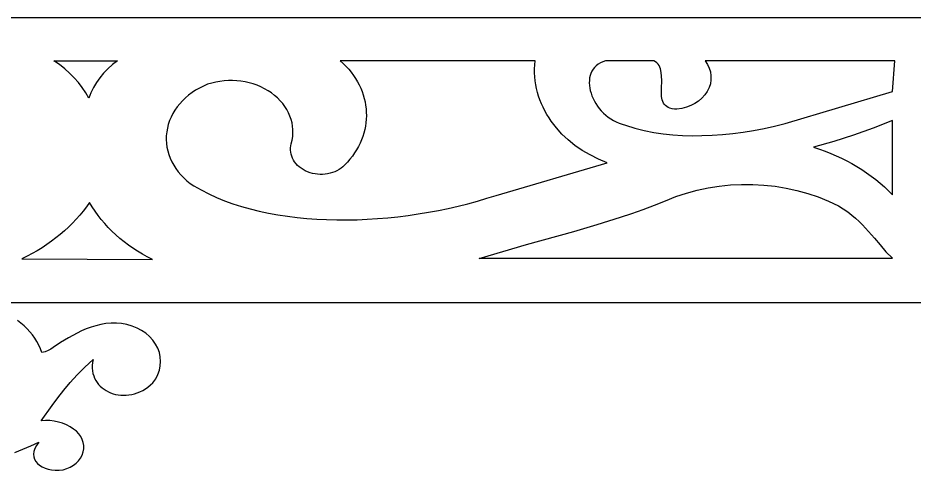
# Model space of a CAD drawing. Header units: millimetres. Extents: x -773 to -473, y -1647 to -1542.
# Drawn here: x -703.6 to -624.2, y -1582.1 to -1542.1 of the extents above; entities that cross this region are included whole.
import ezdxf

# ---------------------------------------------------------------- set-up
doc = ezdxf.new("R2010")
doc.units = ezdxf.units.MM
doc.header["$MEASUREMENT"] = 0

msp = doc.modelspace()

# ---------------------------------------------------------------- linework, layer by layer
for points in [[(-622.518433, -1542.117432), (-772.518739, -1542.117432)], [(-700.378968, -1545.909424), (-694.759278, -1545.909424), (-695.19983, -1546.250244), (-695.607178, -1546.615356), (-695.980042, -1547.00293), (-696.317139, -1547.411377), (-696.617188, -1547.838867), (-696.878785, -1548.283936), (-697.10077, -1548.744873), (-697.281739, -1549.219849), (-697.556153, -1548.741455), (-697.864991, -1548.279053), (-698.207215, -1547.833862), (-698.581666, -1547.407227), (-698.987183, -1547.000122), (-699.422608, -1546.614014), (-699.886903, -1546.249878), (-700.378968, -1545.90918)], [(-657.78064, -1545.909424), (-675.022767, -1545.909424), (-674.756776, -1546.15332), (-674.506959, -1546.404907), (-674.273377, -1546.663696), (-674.056031, -1546.929077), (-673.85492, -1547.200684), (-673.670106, -1547.478027), (-673.501527, -1547.76062), (-673.349305, -1548.047974), (-673.213441, -1548.3396), (-673.093873, -1548.635132), (-672.990662, -1548.93396), (-672.90387, -1549.235596), (-672.833497, -1549.539673), (-672.779542, -1549.845703), (-672.742005, -1550.153076), (-672.720948, -1550.461426), (-672.716431, -1550.770142), (-672.728333, -1551.078857), (-672.756837, -1551.387207), (-672.80182, -1551.694458), (-672.863404, -1552.000244), (-672.94159, -1552.304199), (-673.036378, -1552.605713), (-673.147767, -1552.904297), (-673.275819, -1553.199585), (-673.420533, -1553.490967), (-673.58191, -1553.778076), (-673.760011, -1554.060303), (-673.954774, -1554.337402), (-674.166322, -1554.608643), (-674.394654, -1554.873535), (-674.639771, -1555.131836), (-674.794251, -1555.276123), (-674.960877, -1555.407104), (-675.138551, -1555.524658), (-675.326051, -1555.628662), (-675.522218, -1555.718628), (-675.725892, -1555.794556), (-675.935853, -1555.856201), (-676.151002, -1555.90332), (-676.370057, -1555.935791), (-676.591981, -1555.953247), (-676.815553, -1555.955566), (-677.039613, -1555.942505), (-677.26294, -1555.91394), (-677.484376, -1555.869507), (-677.702821, -1555.809082), (-677.917054, -1555.732544), (-678.122376, -1555.641235), (-678.314759, -1555.537109), (-678.493836, -1555.421143), (-678.658936, -1555.294189), (-678.809632, -1555.157104), (-678.945313, -1555.010864), (-679.065553, -1554.856323), (-679.169801, -1554.694458), (-679.257569, -1554.526001), (-679.328248, -1554.351929), (-679.381409, -1554.173218), (-679.416444, -1553.990601), (-679.432923, -1553.805176), (-679.430238, -1553.617554), (-679.40796, -1553.428833), (-679.36554, -1553.239868), (-679.289063, -1552.930176), (-679.239259, -1552.619629), (-679.215882, -1552.309204), (-679.218385, -1551.999878), (-679.246461, -1551.692749), (-679.299622, -1551.388794), (-679.377564, -1551.089111), (-679.479737, -1550.794678), (-679.605897, -1550.506592), (-679.755494, -1550.225952), (-679.928162, -1549.953735), (-680.123536, -1549.690918), (-680.341187, -1549.438599), (-680.58075, -1549.197754), (-680.841737, -1548.969604), (-681.123719, -1548.755005), (-681.423219, -1548.557129), (-681.735963, -1548.37854), (-682.060609, -1548.219116), (-682.395875, -1548.079102), (-682.740479, -1547.958862), (-683.093079, -1547.858398), (-683.452393, -1547.777954), (-683.817139, -1547.717773), (-684.185975, -1547.677856), (-684.557618, -1547.658569), (-684.930787, -1547.660034), (-685.304139, -1547.682373), (-685.676392, -1547.72583), (-686.046204, -1547.790527), (-686.412293, -1547.876831), (-686.773316, -1547.984619), (-687.142213, -1548.143799), (-687.495423, -1548.320801), (-687.832154, -1548.514648), (-688.151795, -1548.724609), (-688.453675, -1548.949951), (-688.736939, -1549.189697), (-689.001038, -1549.442993), (-689.245118, -1549.709229), (-689.468629, -1549.987427), (-689.670777, -1550.276855), (-689.850831, -1550.57666), (-690.008179, -1550.885986), (-690.14203, -1551.203979), (-690.25171, -1551.530029), (-690.336549, -1551.863037), (-690.395753, -1552.202271), (-690.428407, -1552.544067), (-690.43451, -1552.884277), (-690.414429, -1553.222168), (-690.368653, -1553.556641), (-690.297669, -1553.886841), (-690.201966, -1554.211792), (-690.081971, -1554.53064), (-689.938172, -1554.842407), (-689.770997, -1555.14624), (-689.580994, -1555.441162), (-689.368592, -1555.726074), (-689.134217, -1556.000366), (-688.878419, -1556.262939), (-688.601563, -1556.512939), (-688.3042, -1556.749268), (-687.986756, -1556.971313), (-687.344605, -1557.337891), (-686.676392, -1557.679199), (-685.983399, -1557.995361), (-685.266969, -1558.286865), (-684.528565, -1558.553955), (-683.769532, -1558.796997), (-682.99109, -1559.016357), (-682.194764, -1559.212402), (-681.381837, -1559.385498), (-680.553651, -1559.535889), (-679.711549, -1559.664063), (-678.856995, -1559.770142), (-677.991273, -1559.854736), (-677.115723, -1559.917969), (-676.231751, -1559.960327), (-675.340699, -1559.982056), (-674.443909, -1559.983643), (-673.542725, -1559.965332), (-672.638551, -1559.927368), (-671.732789, -1559.870239), (-670.826661, -1559.794189), (-669.921632, -1559.699707), (-669.019044, -1559.587036), (-668.12024, -1559.456543), (-667.226563, -1559.308594), (-666.339356, -1559.143433), (-665.460084, -1558.961548), (-664.589967, -1558.763184), (-663.73047, -1558.548706), (-662.882935, -1558.318481), (-662.048646, -1558.072754), (-661.229066, -1557.812012), (-651.394471, -1554.921509), (-652.171387, -1554.603271), (-652.906922, -1554.239746), (-653.599122, -1553.833618), (-654.246095, -1553.387573), (-654.845887, -1552.904175), (-655.396607, -1552.386475), (-655.896302, -1551.836792), (-656.343018, -1551.258179), (-656.54596, -1550.95874), (-656.734925, -1550.653198), (-656.909669, -1550.341675), (-657.070008, -1550.024658), (-657.215699, -1549.702271), (-657.346436, -1549.375122), (-657.462037, -1549.043335), (-657.562196, -1548.707397), (-657.64679, -1548.367554), (-657.715455, -1548.02417), (-657.768006, -1547.677734), (-657.8042, -1547.328369), (-657.823792, -1546.97644), (-657.8266, -1546.622437), (-657.812257, -1546.266602), (-657.78064, -1545.90918)], [(-643.012452, -1552.531372), (-642.105225, -1552.498535), (-641.193726, -1552.437988), (-640.278077, -1552.348877), (-639.358277, -1552.230469), (-638.434327, -1552.082397), (-637.506287, -1551.903931), (-636.57422, -1551.694336), (-635.638123, -1551.453125), (-626.149354, -1548.615845), (-625.93097, -1545.909424), (-642.726624, -1545.909424), (-642.518067, -1546.224243), (-642.361634, -1546.554199), (-642.257691, -1546.89502), (-642.206422, -1547.242676), (-642.208131, -1547.592773), (-642.263245, -1547.941284), (-642.371949, -1548.283936), (-642.534547, -1548.616577), (-642.747132, -1548.929688), (-643.003175, -1549.214355), (-643.298524, -1549.468384), (-643.628907, -1549.689209), (-643.990235, -1549.874268), (-644.378175, -1550.021362), (-644.788636, -1550.128052), (-645.217347, -1550.191772), (-645.450196, -1550.181885), (-645.655946, -1550.153076), (-645.836182, -1550.106445), (-645.992616, -1550.042847), (-646.126771, -1549.963623), (-646.240296, -1549.869873), (-646.334901, -1549.762451), (-646.412049, -1549.642822), (-646.47345, -1549.511841), (-646.520753, -1549.370605), (-646.579346, -1549.062012), (-646.600831, -1548.72583), (-646.598145, -1548.370728), (-646.572083, -1547.639526), (-646.574647, -1547.280884), (-646.604798, -1546.938599), (-646.675538, -1546.62146), (-646.730164, -1546.475098), (-646.799866, -1546.338379), (-646.886109, -1546.21228), (-646.990662, -1546.0979), (-647.115052, -1545.996582), (-647.260926, -1545.90918), (-651.539246, -1545.909424), (-651.781678, -1545.990967), (-652.000367, -1546.091431), (-652.195802, -1546.209717), (-652.368409, -1546.344604), (-652.518616, -1546.494751), (-652.646973, -1546.658813), (-652.753846, -1546.835449), (-652.839722, -1547.02356), (-652.90503, -1547.22168), (-652.950318, -1547.428711), (-652.975892, -1547.643066), (-652.982362, -1547.86377), (-652.970033, -1548.089355), (-652.939454, -1548.318604), (-652.891114, -1548.550171), (-652.825379, -1548.782715), (-652.742738, -1549.015137), (-652.643616, -1549.246094), (-652.528504, -1549.474121), (-652.397889, -1549.69812), (-652.252137, -1549.916748), (-652.091798, -1550.128662), (-651.917237, -1550.332764), (-651.729005, -1550.527344), (-651.527467, -1550.71167), (-651.313111, -1550.884033), (-651.086427, -1551.043213), (-650.84784, -1551.18811), (-650.597779, -1551.317261), (-650.336732, -1551.429443), (-650.065125, -1551.523315), (-649.783448, -1551.597656), (-648.951478, -1551.862549), (-648.115296, -1552.077637), (-647.275025, -1552.246704), (-646.430543, -1552.373291), (-645.582093, -1552.461304), (-644.729554, -1552.514282), (-643.872987, -1552.536133), (-643.012452, -1552.530518)], [(-626.149354, -1557.759888), (-626.149354, -1551.190308), (-627.850465, -1551.860596), (-629.579713, -1552.478516), (-631.335389, -1553.043579), (-633.115723, -1553.555298), (-632.604554, -1553.721313), (-632.101624, -1553.901367), (-631.607423, -1554.095215), (-631.122254, -1554.30249), (-630.646607, -1554.523071), (-630.180787, -1554.756714), (-629.725282, -1555.003174), (-629.280335, -1555.262207), (-628.846375, -1555.533569), (-628.42389, -1555.817017), (-628.013123, -1556.112427), (-627.614564, -1556.419434), (-627.228577, -1556.737915), (-626.855531, -1557.067505), (-626.495789, -1557.408081), (-626.14972, -1557.759399)], [(-626.149354, -1563.383545), (-662.715272, -1563.383545), (-660.642579, -1562.764893), (-658.551209, -1562.172974), (-654.357362, -1561.004883), (-652.277283, -1560.396973), (-650.22345, -1559.751587), (-649.20984, -1559.410034), (-648.207032, -1559.052979), (-647.21637, -1558.678711), (-646.239259, -1558.285156), (-645.319032, -1557.921997), (-644.379273, -1557.61145), (-643.423096, -1557.353271), (-642.453492, -1557.147461), (-641.473695, -1556.994019), (-640.486817, -1556.8927), (-639.495911, -1556.843506), (-638.504151, -1556.846436), (-637.514588, -1556.901123), (-636.530396, -1557.007813), (-635.554749, -1557.16626), (-634.590638, -1557.376221), (-633.641236, -1557.637939), (-632.709718, -1557.95105), (-631.799073, -1558.315674), (-630.912537, -1558.731567), (-630.49231, -1559.000732), (-630.103699, -1559.275513), (-629.743409, -1559.555176), (-629.408143, -1559.839233), (-629.094666, -1560.127197), (-628.799744, -1560.418335), (-628.25232, -1561.008057), (-627.739747, -1561.604004), (-627.235902, -1562.201416), (-626.7146, -1562.795898), (-626.14972, -1563.382568)], [(-697.217347, -1558.443237), (-697.492738, -1558.827759), (-697.782838, -1559.203735), (-698.087403, -1559.571045), (-698.406129, -1559.929199), (-698.738648, -1560.27832), (-699.084718, -1560.617798), (-699.44397, -1560.947632), (-699.816163, -1561.267456), (-700.200928, -1561.576904), (-700.597962, -1561.875977), (-701.006959, -1562.164185), (-701.427613, -1562.441406), (-701.85962, -1562.707397), (-702.302674, -1562.961792), (-702.75647, -1563.204468), (-703.220643, -1563.435059), (-691.661744, -1563.487549), (-692.110291, -1563.258545), (-692.547059, -1563.016357), (-692.971619, -1562.761597), (-693.383729, -1562.494385), (-693.782838, -1562.215088), (-694.168763, -1561.92395), (-694.541016, -1561.621582), (-694.899293, -1561.308105), (-695.243226, -1560.983887), (-695.572449, -1560.649292), (-695.886536, -1560.304688), (-696.185181, -1559.950317), (-696.468018, -1559.58667), (-696.73462, -1559.213867), (-696.984681, -1558.832397), (-697.217835, -1558.442627)], [(-706.111756, -1567.276123), (-698.001527, -1567.276123), (-622.600953, -1567.276123)], [(-703.849976, -1580.560181), (-703.124818, -1580.270752), (-702.409913, -1579.963867), (-701.705628, -1579.639893), (-701.913087, -1579.925415), (-702.0589, -1580.199707), (-702.146485, -1580.461426), (-702.179444, -1580.708984), (-702.161134, -1580.941284), (-702.094971, -1581.156738), (-701.984559, -1581.354004), (-701.833253, -1581.531738), (-701.644532, -1581.688599), (-701.421815, -1581.822998), (-701.168641, -1581.933838), (-700.888428, -1582.019531), (-700.584657, -1582.078613), (-700.260743, -1582.109985), (-699.920167, -1582.112061), (-699.566468, -1582.083374), (-699.238404, -1581.986572), (-698.9339, -1581.855713), (-698.656129, -1581.693604), (-698.408326, -1581.503052), (-698.193726, -1581.286865), (-698.015626, -1581.048096), (-697.877259, -1580.789429), (-697.781861, -1580.513794), (-697.733338, -1580.22998), (-697.732484, -1579.94751), (-697.77765, -1579.669678), (-697.867432, -1579.400513), (-698.000123, -1579.143555), (-698.174256, -1578.90271), (-698.388184, -1578.681396), (-698.640443, -1578.483643), (-698.946534, -1578.283203), (-699.274049, -1578.112305), (-699.619874, -1577.971436), (-699.980897, -1577.861572), (-700.354005, -1577.783447), (-700.735963, -1577.737915), (-701.123719, -1577.72583), (-701.514161, -1577.748047), (-700.54419, -1576.388672), (-700.036805, -1575.709717), (-699.502442, -1575.031738), (-698.932252, -1574.354858), (-698.317078, -1573.679688), (-697.648072, -1573.006226), (-696.916138, -1572.334961), (-696.963563, -1572.599365), (-696.986756, -1572.854858), (-696.986756, -1573.101318), (-696.964661, -1573.338135), (-696.92151, -1573.565063), (-696.858338, -1573.781494), (-696.776185, -1573.987061), (-696.676087, -1574.181519), (-696.559144, -1574.364258), (-696.426331, -1574.53479), (-696.278748, -1574.692871), (-696.117371, -1574.838135), (-695.94336, -1574.969971), (-695.75763, -1575.088135), (-695.561341, -1575.192017), (-695.35547, -1575.281372), (-695.141114, -1575.355713), (-694.919312, -1575.414551), (-694.691041, -1575.457642), (-694.457398, -1575.484375), (-694.219483, -1575.494507), (-693.978211, -1575.487549), (-693.734742, -1575.462891), (-693.490113, -1575.42041), (-693.245301, -1575.359619), (-693.001405, -1575.280029), (-692.759461, -1575.181274), (-692.520509, -1575.062744), (-692.285645, -1574.924316), (-692.055787, -1574.765503), (-691.832154, -1574.585693), (-691.615662, -1574.384644), (-691.370423, -1574.035889), (-691.178712, -1573.669434), (-691.041077, -1573.289673), (-690.958131, -1572.900391), (-690.930482, -1572.505981), (-690.958558, -1572.110229), (-691.043092, -1571.717285), (-691.184571, -1571.331421), (-691.380128, -1570.96228), (-691.624574, -1570.618042), (-691.914368, -1570.301636), (-692.245789, -1570.015747), (-692.615174, -1569.763184), (-693.018922, -1569.546997), (-693.453309, -1569.369751), (-693.914735, -1569.234497), (-694.385438, -1569.151489), (-694.852235, -1569.11377), (-695.31421, -1569.117676), (-695.770325, -1569.159302), (-696.219605, -1569.235229), (-696.661073, -1569.341553), (-697.093812, -1569.474487), (-697.516846, -1569.630371), (-697.929078, -1569.805664), (-698.329652, -1569.996338), (-699.091859, -1570.409424), (-699.795533, -1570.839722), (-700.432923, -1571.25769), (-700.651673, -1571.419312), (-700.897584, -1571.54895), (-701.165467, -1571.644531), (-701.450135, -1571.704346), (-701.572938, -1571.376587), (-701.718446, -1571.057495), (-701.885926, -1570.747681), (-702.074647, -1570.447876), (-702.283814, -1570.158691), (-702.512818, -1569.880859), (-702.760804, -1569.61499), (-703.0271, -1569.361572), (-703.311036, -1569.121582), (-703.611756, -1568.895508)]]:
    msp.add_lwpolyline(points)

doc.saveas('drawing.dxf')
